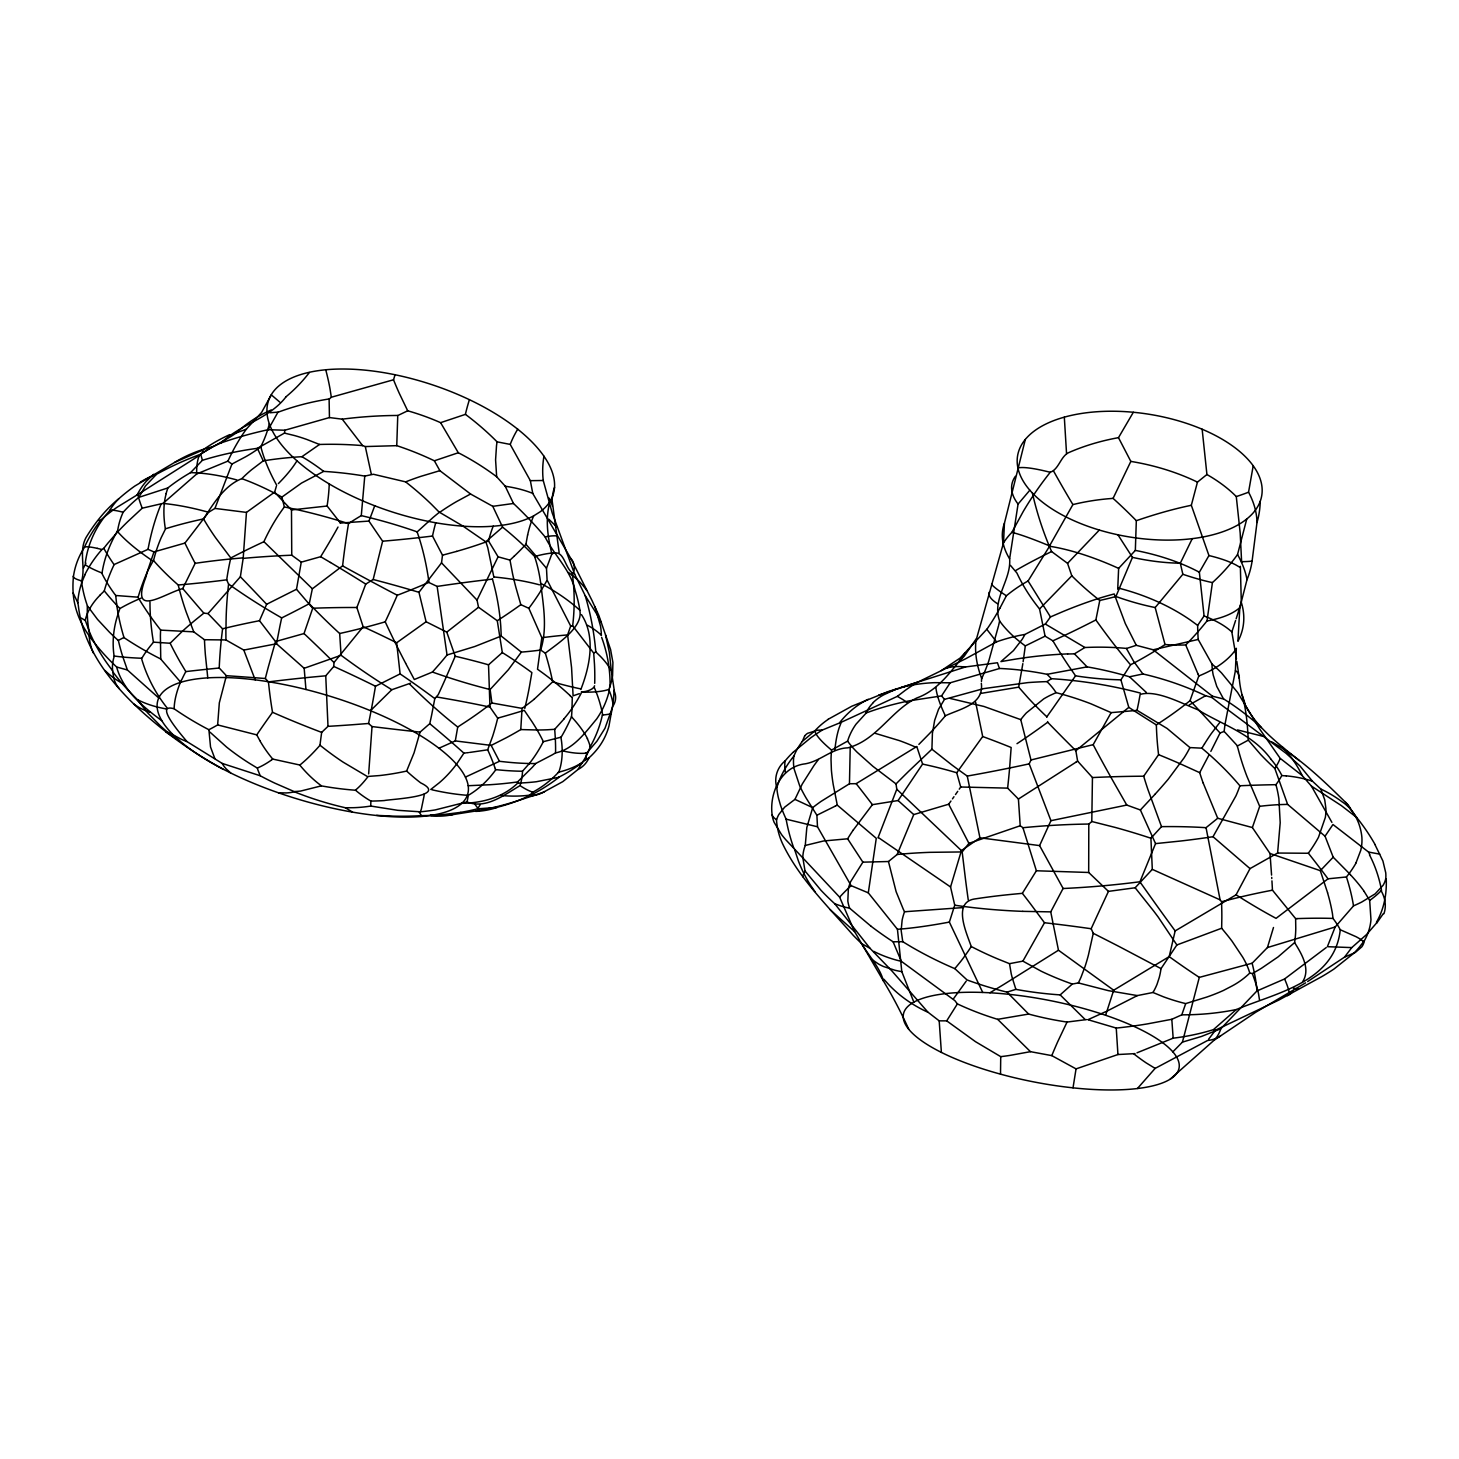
<?xml version="1.0" encoding="UTF-8"?>
<svg xmlns="http://www.w3.org/2000/svg" width="1459" height="1459" viewBox="0 0 1459 1459"><rect width="100%" height="100%" fill="white"/><g stroke="black" fill="none" stroke-linecap="round" stroke-linejoin="round"><path stroke-width="1.5" d="M73.297 576.123A200.12 14.736 1.8 0 0 81.668 580.901C85.734 566.548 78.604 551.356 86.008 537.587C94.726 523.216 105.504 509.538 118.653 498.869A189.342 187.372 -3.2 0 1 134.793 486.066L174.642 462.412A293.131 191.439 54.5 0 1 212.248 446.855L221.093 442.916A387.31 355.121 8.8 0 1 268.128 429.712L284.833 430.223L329.442 417.566L329.114 399.237L331.321 397.231L393.529 379.778L395.061 374.762M494.637 766.978L494.51 766.595A100.653 30.347 55.7 0 0 488.984 752.698L487.689 749.817L492.704 736.066A158.502 94.89 -67.2 0 0 497.701 718.138L489.969 707.104L488.528 664.812L502.315 652.574L497.282 620.732L478.516 607.254L477.038 600.105L441.53 562.864L442.496 555.186L432.502 536.018A72.622 18.456 -81.8 0 1 435.73 522.723M1202.143 429.201L1206.921 474.503L1197.456 482.127L1191.328 505.288L1208.946 555.551L1199.353 572.238L1204.076 615.935L1197.657 625.382L1197.748 631.601L1198.186 639.443L1211.973 664.027A179.785 139.973 -5.8 0 1 1221.548 672.964L1237.615 692.478L1259.865 729.281L1280.163 758.333L1302.212 775.568L1311.422 786.109L1331.903 822.365M1117.722 589.254L1118.634 568.372L1135.339 550.408L1136.324 520.681A207.871 66.95 51.4 0 0 1113.071 498.376L1107.837 498.796A130.216 66.695 -1.8 0 0 1072.894 504.595L1049.55 545.867L1042.437 542.967A163.864 13.678 27.3 0 0 1011.871 532.353A130.544 77.801 3.9 0 0 1003.518 542.839L976.691 638.167L964.308 656.076A222.698 117.176 18.1 0 1 959.238 661.201C947.511 675.936 935.42 691.347 917.018 697.876C891.084 710.259 877.005 740.242 847.825 747.847C831.174 748.303 819.63 762.327 803.198 764.115C780.218 768.127 769.331 793.897 772.139 814.924A58.597 40.414 -12.5 0 0 774.127 822.292L781.513 834.53A198.898 135.432 -9.4 0 0 785.726 839.673L839.636 897.176L854.555 931.517L885.139 983.877A486.85 441.84 -68.4 0 1 908.683 1029.16M225.871 628.647L225.926 639.954L243.799 650.076L276.499 643.766L304.165 668.277L305.952 689.45M802.797 857.454L805.021 870.987L820.906 890.191A298.712 268.93 -18.1 0 0 834.767 903.759L870.02 948.314L891.905 970.946L927.924 1012.163L939.195 1020.844L946.709 1020.862L975.451 1041.653L1000.728 1056.644A332.451 212.522 -44.1 0 0 1009.956 1055.404L1030.455 1051.665L1051.793 1055.623L1076.049 1068.882L1117.941 1054.529L1134.993 1053.617M1047.598 721.567L1047.69 722.241A333.454 55.533 43.7 0 0 1068.717 743.579L1075.848 750.692L1077.617 761.106L1092.444 777.538L1091.788 821.508L1088.797 824.134L1088.688 872.482L1108.457 891.376L1135.157 887.765L1152.3 869.363L1150.914 838.214L1161.51 826.651A301.575 113.784 -10.3 0 1 1206.028 827.691L1217.718 818.262L1252.369 827.545L1270.005 853.479L1271.573 875.09M497.191 807.283A172.6 171.378 73.5 0 0 528.45 796.122L533.064 792.237A197.859 34.706 54.8 0 1 520.061 785.635C504.376 794.736 485.902 809.581 466.953 801.921L435.129 809.946A254.887 240.279 -72 0 1 420.32 811.806L397.705 810.31L370.732 806.043L370.878 801.082A222.552 119.018 86 0 1 355.522 790.231A305.423 283.666 -8.3 0 1 327.637 786.948L321.254 785.89L300.682 791.052A321.254 148.016 -67.9 0 1 294.098 791.544L274.839 783.155A347.096 327.454 -83.8 0 1 260.249 775.769L222.169 763.404L186.934 741.573A353.06 194.448 -51.9 0 1 181.737 739.458L166.946 731.67A299.496 255.708 -44.3 0 1 160.837 726.272L147.395 712.594L137.493 699.791M534.869 556.955L534.742 556.59A303.089 256.857 25.9 0 0 502.607 527.155L492.777 506.328L470.564 494.017L439.87 470.673L434.363 460.789A266.322 224.558 27.5 0 0 396.757 445.652L397.76 415.56L407.699 410.8A179.749 130.161 20.2 0 1 440.6 422.672L465.385 414.374M1252.369 827.545L1259.701 806.335L1247.026 776.571A206.248 166.472 78.9 0 1 1237.98 748.412L1236.94 745.294L1224.156 731.433A259.811 233.385 -54.2 0 1 1225.086 723.865L1235.408 670.684L1236.338 648.288M1000.509 1074.152L1000.728 1056.644M1271.938 880.871L1272.467 890.191L1295.628 918.641L1295.774 928.489A84.731 55.752 -67.3 0 1 1294.625 942.587L1278.139 956.849L1261.524 968.229A121.006 58.579 -18.3 0 1 1252.296 973.536L1249.779 973.08A48.275 20.426 49.1 0 0 1242.794 957.305L1232.053 941.201A114.568 49.606 49 0 0 1227.475 935.31L1221.657 928.234L1221.84 918.003A256.2 109.352 -75.7 0 0 1221.803 911.328L1221.584 901.735L1220.107 899.856L1152.3 869.363M299.989 764.935A81.759 19.751 -55.6 0 0 319.959 745.312A70.287 4.742 -81 0 1 321.673 732.382L328.001 726.345A231.361 32.499 -3.5 0 0 354.118 724.612L368.525 723.482L372.027 726.564L368.653 773.908M534.103 699.299A166.381 116.41 -46.5 0 1 522.067 708.363L520.772 729.573A268.018 196.327 -45.7 0 1 506.072 737.853L491.191 745.403L455.299 740.917L439.086 748.175M594.615 685.803C593.649 689.742 584.968 692.204 581.412 691.767M328.001 726.345L325.74 675.809L333.783 666.453L333.983 662.532L363.163 626.768L356.871 607.528L365.753 584.092L373.176 579.497A225.27 2.882 -76.1 0 1 377.863 560.384L382.623 541.216L368.926 521.082A74.445 7.186 -67.5 0 0 374.726 505.726M1260.229 501.312A398.471 177.269 1.5 0 1 1257.001 522.486L1252.132 560.821A141.705 105.686 9.4 0 1 1247.007 579.679L1239.822 607.637L1237.925 641.303A131.802 79.26 10 0 0 1243.56 613.364A131.456 79.041 10 0 0 1241.317 602.421L1240.351 566.274M1327.562 892.89A175.135 130.909 -73.7 0 1 1332.45 913.699L1333.015 918.422A77.199 54.457 31.8 0 1 1340.274 929.73C1334.784 982.089 1276.26 992.795 1236.302 1009.555A374.306 308.524 63.4 0 1 1181.808 1014.826L1171.814 1019.294L1147.522 1023.871A476.017 465.275 -31.7 0 1 1116.244 1028.066L1088.341 1019.805M338.014 527.046L334.895 532.663A199.372 50.208 -60.2 0 1 320.652 556.7L301.265 562.153L291.745 555.204A480.54 219.725 4.7 0 0 243.179 558.378L246.462 512.401L274.639 492.121L276.371 486.212M981.451 681.462L981.615 678.672A156.368 119.127 -42.5 0 0 988.783 660.982L998.485 625.929M981.323 683.304C984.241 704.624 959.967 708.782 945.359 715.804L943.809 717.664A267.234 201.78 -56.8 0 1 929.128 733.95L918.86 744.4M361.285 515.629A284.651 151.481 14.2 0 1 417.183 531.878L432.922 517.598A198.041 33.083 -51.6 0 1 439.341 512.31L431.463 504.34A299.752 203.567 69.2 0 0 408.921 484.497L405.638 481.871L373.413 474.266L364.768 476.09L361.285 515.629A117.614 44.828 -41.8 0 0 348.519 523.617A79.133 6.584 -83.2 0 0 343.321 559.654L342.591 565.873L312.372 588.798A137.31 23.125 -74.2 0 0 311.752 591.643L309.272 603.698A263.678 49.187 -33.1 0 1 290.104 613.692L281.66 617.941A251.623 47.472 -70.7 0 0 279.909 626.221L276.499 643.766M83.564 567.879L85.899 563.174M609.224 689.688L609.224 690.654A278.085 93.96 18.9 0 1 613.145 705.335L604.993 728.278L596.913 741.19L586.755 752.972L585.624 759.756A133.936 128.83 -26.5 0 1 558.797 777.173M186.934 741.573C183.962 737.78 152.52 702.618 174.095 708.764A303.837 241.629 1.1 0 0 208.892 729.719L210.534 747.008L214.856 758.607M913.845 1002.151L901.79 971.603L897.449 929.292L868.306 892.853L876.275 838.323L837.284 805.113L833.235 784.595A156.587 108.021 -77.1 0 1 831.393 770.078L831.028 759.555A61.935 43.734 -76.2 0 1 831.648 750.035L847.606 741.117A51.484 45.375 -57.6 0 1 856.032 724.175L866.172 713.032M850.214 747.427L849.466 783.757L821.162 801.338A144.642 126.204 -29.8 0 0 812.718 807.629L806.827 827.508L805.259 845.454A36.584 29.472 -46.9 0 0 802.778 857.454M614.02 690.289A174.186 146.21 -1.1 0 1 611.175 713.67L608.968 726.035A70.761 66.859 21.5 0 1 598.008 748.175L596.384 750.2A81.412 76.835 20.8 0 1 589.017 757.823A288.535 81.813 46.6 0 1 578.056 769.44L562.791 781.641L543.824 791.982A165.214 111.522 60.7 0 1 540.614 793.222L522.541 799.185A328.786 311.952 -65.9 0 1 479.482 810.42L452.855 814.614L430.46 815.307M1072.292 984.023A261.708 198.132 44.4 0 1 1041.088 971.165L1022.887 961.134L1009.5 963.669L997.974 959.037A250.492 179.676 22.1 0 1 971.238 946.508C966.77 933.413 952.545 903.176 973.864 899.091A319.703 150.277 -5.3 0 1 1013.713 894.148L1022.358 893.327L1036.382 870.768L1022.905 827.654L1020.206 825.758L1018.418 799.04L1007.64 788.134L1008.68 778.158A333.929 88.926 88.6 0 0 1009.628 767.999L1011.16 747.5L1009.099 746.661A201.233 26.919 26.1 0 0 982.709 736.54L975.56 701.961M514.188 556.207L509.993 560.11L512.638 574.098A228.881 153.45 67.1 0 0 515.902 587.485L520.827 604.646L528.851 608.312L541.836 637.692L537.514 669.243A342.847 171.414 9.2 0 1 570.05 695.542M1025.312 439.524L1004.43 523.27L1003.518 542.839M184.983 543.167A301.01 41.29 55.5 0 0 192.46 558.159L195.141 563.338L182.74 588.561A305.606 12.912 47.6 0 0 203.841 613.163L208.017 613.582L222.57 628.793L221.768 635.632A179.913 67.205 89.2 0 0 219.215 667.985L226.4 675.699A254.851 15.082 5.1 0 1 265.337 678.526L268.438 681.9L268.967 686.77A114.696 29.326 82 0 0 272.523 712.32M117.541 531.277A76.816 63.503 65.1 0 1 123.121 512.291A138.058 120.805 -12.1 0 1 138.842 497.355L167.84 487.944A164.52 147.377 -47.4 0 1 190.509 472.661L202.436 460.296A318.901 279.216 13.8 0 1 257.386 448.332L284.469 433.104L284.833 430.223M1105.612 1015.227L1113.691 990.223L1169.188 956.63L1175.152 930.915L1236.065 894.823L1250.016 868.616L1277.61 853.041L1280.2 822.712L1278.886 798.766A55.424 26.171 77.1 0 0 1276.935 788.535L1275.95 784.687L1277.737 782.188A57.631 14.225 -41.6 0 0 1281.768 775.586L1286.163 775.896M1004.43 523.27A126.131 66.184 10.1 0 0 1009.628 558.833C1011.397 580.025 991.518 599.175 999.634 621.005A129.413 63.175 14.7 0 0 1025.312 645.899L1023.124 661.729M1131.126 664.52L1131.09 664.538A205.938 110.519 -31.7 0 0 1165.03 644.55A128.757 50.627 15.4 0 0 1185.729 644.969A265.264 214.582 -40.7 0 0 1206.994 620.95L1212.429 582.597A171.433 134.575 -18.9 0 0 1237.542 554.529L1246.752 519.003M368.306 776.407L379.65 775.55A177.889 121.754 -9.5 0 0 406.623 771.063A149.183 51.029 56.4 0 0 420.684 782.863C449.536 796.851 391.121 799.021 384.191 800.572A256.109 233.112 -42 0 1 370.878 801.082M208.017 613.582L240.37 576.779L243.161 558.359M514.188 556.207A265.21 140.283 -14.1 0 0 525.933 544.262L527.611 534.924M1073.022 1087.812L1076.049 1068.882M1022.85 663.644L1018.674 687.153L1027.957 697.712A198.862 88.58 36.6 0 0 1046.832 716.807L1046.869 717.153M1015.355 476.327L1014.242 478.06A126.222 48.348 8.7 0 0 1018.072 504.066L1009.628 558.833M522.067 708.381L491.902 703.001A303.253 176.557 -53.4 0 1 461.992 724.229L457.725 727.038L455.299 740.917M500.82 795.447A317.296 180.132 61.4 0 0 531.495 794.918L531.441 794.772A317.57 213.269 82 0 0 558.888 777.337M1270.643 758.753C1252.296 733.841 1222.806 725.05 1197.602 709.639C1180.988 703.129 1156.732 689.688 1140.117 694.411M406.623 771.063L414.064 752.862L420.064 732.108L429.748 723.682A162.806 60.913 -75.4 0 0 431.718 714.673L434.8 698.587A317.679 103.151 31.3 0 0 400.094 673.912L375.492 686.241L374.088 694.375A161.201 26.298 -78.5 0 1 368.562 723.5M229.792 434.618A281.733 211.154 52.9 0 0 202.692 450.102L202.527 452.782L199.281 455.482L137.091 495.002A301.849 129.559 54.3 0 1 146.374 481.178L153.669 474.321M301.265 562.153L296.505 589.272L312.718 608.239A329.989 104.118 -1.4 0 1 356.871 607.509M1239.402 677.778L1237.961 672.891A216.133 27.812 1 0 0 1235.426 670.684M1139.971 695.323L1138.786 701.834A171.98 3.812 -75.1 0 1 1137.035 710.314L1167.054 728.424L1189.924 747.573L1201.869 748.175A137.766 57.849 39.5 0 1 1239.876 785.763A170.594 12.967 -4.7 0 1 1275.987 784.687M1257.02 522.486L1256.856 519.313A128.957 82.579 13.8 0 0 1248.557 492.194L1253.208 465.731M531.404 795.027L531.185 795.976M1108.457 891.376L1098.499 912.787A152.174 4.578 -66.1 0 0 1091.186 928.708L1093.265 933.322L1088.396 955.134A35.709 5.435 -76.7 0 1 1085.004 966.642L1081.101 977.019A76.233 11.727 -76.8 0 1 1078.347 982.892L1072.292 984.077L1060.164 994.892A395.881 370.75 -28.2 0 1 1015.883 989.366L1007.002 992.138A377.534 358.257 -14.9 0 1 967.062 979.956L954.824 968.648A393.109 375.583 -4 0 1 911.547 947L902.756 941.712L893.09 941.784A370.148 353.57 -3.1 0 1 870.731 926.009M1075.848 750.692L1128.792 707.36L1120.913 679.839L1130.543 664.83A288.846 101.546 59.6 0 1 1095.873 619.947L1099.776 600.451A161.493 88.58 41.3 0 1 1071.818 575.813L1067.55 563.338L1051.592 551.557A270.225 221.549 65.1 0 1 1032.407 493.087L1029.835 490.224L1018.072 504.066M609.224 689.25L609.68 687.007A88.397 61.132 -15.2 0 0 612.579 675.772L612.908 662.441L610.591 649.565L598.828 615.406L592.08 600.634L570.633 558.14L532.79 493.525L530.346 480.668L510.212 444.411L497.081 441.84A208.965 148.07 32.3 0 0 465.713 414.575M999.634 621.005L998.631 625.309M1273.488 927.486L1267.433 947.566L1252.15 963.214L1199.298 977.384L1182.428 1042.109L1172.872 1051.83M540.724 649.82C547.69 628.081 543.131 604.172 540.705 583.345A177.433 113.218 -63.9 0 0 534.906 557.466M1239.329 678.052L1239.256 678.344A149.967 120.349 -6.5 0 0 1242.101 694.995L1243.451 700.174M166.071 493.616L167.84 487.944M550.043 501.458C545.046 518.62 547.636 536.839 551.885 553.855L546.487 568.244L547.089 580.007L570.688 626.02L567.606 634.902L571.563 667.602L573.095 695.834L579.314 693.663M296.505 589.272L266.65 604.281L259.501 620.695L275.496 641.559L268.42 666.617A167.858 38.828 -77.1 0 0 265.319 678.526M1113.691 990.223L1058.468 950.228L1050.735 911.875L1063.1 888.422L1039.592 845.6L979.937 837.794L961.426 850.597L950.557 886.963L954.733 905.2L949.371 922.088L982.728 992.448A140.411 41.472 11.1 0 0 960.131 1060.766A140.411 41.472 11.1 0 0 1178.234 1070.705A140.411 41.472 11.1 0 0 989.913 992.777L982.728 992.448M1241.317 602.421L1236.174 618.762M1185.62 1003.828L1181.808 1014.807M520.188 785.033L521.082 781.823A75.193 34.268 67.1 0 0 522.523 771.227L528.979 763.896M117.705 614.914L119.893 608.549A157.225 82.543 -3.1 0 1 141.012 598.19M203.841 613.163L195.561 619.838A198.661 111.03 -36.2 0 0 182.448 631.182L170.138 643.255L153.56 642.161L152.228 643.711A81.193 42.876 -35.3 0 0 141.851 658.264A181.536 22.833 -5.7 0 1 114.367 656.039L113.784 657.808A97.881 47.29 -28.8 0 0 112.635 670.757L113.583 677.213A204.679 68.208 -36.3 0 0 119.401 688.721M1235.591 620.513L1231.834 631.984L1236.448 658.83M1356.049 862.725L1360.773 850.323A41.964 37.77 -57.5 0 0 1361.885 837.247C1360.517 823.368 1353.934 809.326 1341.897 801.684A336.208 154.618 -20.9 0 0 1320.833 789.027L1312.37 781.112L1299.914 765.902L1286.054 753.3L1221.238 704.825L1211.973 697.511L1212.411 696.18L1153.194 649.784L1136.287 645.316L1126.439 648.489L1133.679 661.401L1142.908 673.985L1129.521 676.794A354.227 316.256 37.2 0 0 1087.119 666.872L1047.07 674.313A461.391 328.932 62.4 0 0 999.433 668.459M226.4 675.699L219.324 702.837L217.646 724.922A113.62 14.973 -38.4 0 1 208.892 729.719M1241.645 562.39L1240.186 533.064L1236.284 496.571A125.2 66.275 12.3 0 0 1211.098 476.984L1206.921 474.503M231.945 464.053L227.805 461.153L196.728 473.956L163.043 503.373L142.234 508.188L127.662 521.72A278.742 265.52 -63.3 0 0 116.009 533.72L107.747 543.332A177.633 168.223 -60.9 0 0 103.808 548.329A297.417 49.551 39.6 0 0 114.039 564.578L148.016 549.35L153.961 551.921L184.946 543.076L208.546 512.31L214.947 508.407L231.945 464.053L245.55 456.831A195.597 118.416 7.9 0 0 260.979 446.746M1190.216 700.119L1198.787 675.991L1198.058 674.131M1374.98 844.615L1382.931 861.047L1385.74 872.792A41.819 38.736 -6.8 0 1 1385.849 877.406L1385.776 878.482A52.779 32.062 9.7 0 1 1383.114 885.266L1375.144 893.875L1361.721 902.045A189.305 113.145 7.4 0 1 1353.533 905.857L1335.167 926.976L1327.38 946.69L1351.764 947.602L1366.554 934.562L1376.931 922.58M275.496 641.559L304.019 633.553L312.718 608.239M877.99 837.849L896.793 789.264L896.027 783.902L872.92 766.322L857.108 752.206A84.932 43.186 24.6 0 1 847.57 741.117M153.961 551.921L148.07 569.429A280.475 182.63 78.6 0 0 145.718 577.618C129.869 618.853 163.572 593.868 182.74 588.561M870.731 925.991L849.63 908.191A78.531 45.247 -50.4 0 1 847.825 901.024L848.354 888.95A36.329 20.754 -51 0 1 850.615 881.728L862.871 862.16L888.458 861.521L897.139 854.5L913.735 814.578L948.678 804.219L950.958 801.027M866.135 712.995A305.971 211.245 20.4 0 1 909.997 700.721L941.547 695.907L950.192 682.794L999.433 668.532L997.445 662.751L965.566 666.945L888.239 691.548L851.801 706.229L828.128 719.305M772.176 814.924A212.631 28.049 1.1 0 0 776.644 819.776A43.551 30.292 2.2 0 1 778.887 814.432L784.65 807.174L794.954 799.368L802.231 784.067L813.812 765.774A385.887 267.38 67.2 0 1 818.444 759.519M1175.152 930.915L1173.054 928.033A462.211 45.338 57.8 0 1 1148.926 894.549L1139.917 881.838L1155.546 843.612L1140.391 809.982L1126.767 805.058L1050.936 820.688L1039.592 845.6M540.705 583.345L546.633 586.609A293.806 149.365 -3.2 0 1 579.807 610.227C583.509 627.479 557.064 643.875 545.301 653.194L540.669 650.039A168.405 50.263 5.1 0 1 521.337 652.1L501.239 636.051L500.802 626.823A110.665 48.275 78.5 0 0 500.565 623.704A101.473 44.408 78.5 0 0 492.449 579.114L492.595 578.876M1117.922 534.778L1132.439 557.356L1115.916 596.494A163.992 68.755 -21.6 0 1 1099.776 600.451M441.53 562.864L418.952 592.299L426.101 621.753L446.782 632.13L455.226 656.24L444.703 680.478A401.499 140.301 -58.1 0 1 438.229 694.685L434.8 698.587M941.329 670.575L960.095 658.082L986.795 629.303L996.552 641.851L965.511 658.848L918.495 681.791A339.892 226.984 60.3 0 0 905.036 690.49L897.394 696.344L841.259 722.26L839.107 727.932A439.852 111.066 62.3 0 0 834.876 750.236M1050.936 820.688L1029.197 763.859L1030.984 759.975L1020.753 719.634A51.849 26.992 -63.5 0 1 1026.406 712.867L1043.75 698.861A123.358 63.175 -62.9 0 1 1049.951 695.469L1056.097 692.642L1064.432 694.922A297.928 216.333 46.9 0 1 1090.985 703.822L1111.138 712.63L1137.017 710.405M138.824 497.337L145.444 485.975L156.149 474.649M602.366 715.019A133.681 115.352 -14.3 0 1 590.257 746.68A69.485 65.053 64.7 0 1 582.177 762.619L578.019 769.404M1383.387 913.553L1376.84 922.927M477.038 600.105L498.084 556.809L488.546 540.997A75.777 48.311 -86.3 0 1 493.233 526.152M580.828 689.469C589.819 666.562 596.001 636.744 581.466 614.622M1113.071 498.376L1130.834 461.409L1118.488 437.664L1133.333 412.277M1192.258 538.645L1180.313 563.192L1182.848 574.262L1155.181 607.546L1165.03 644.55M1224.156 731.433L1220.071 732.983L1210.842 751.385M1189.887 747.628L1189.65 748.12A45.922 13.259 -51.4 0 1 1184.051 757.896L1168.258 779.161A142.727 39.667 -51.4 0 1 1155.127 794.134M1028.084 580.974A151.645 104.483 0.3 0 0 1006.382 595.783L999.816 608.348M1011.871 532.353L1023.27 511.434A288.08 239.057 -46.1 0 1 1050.243 472.278C1059.343 469.068 1060.529 455.627 1069.629 452.217A134.465 75.886 -8.5 0 1 1118.488 437.664M1086.554 1019.586L1067.058 1022.048L1057.702 1041.762A467.299 59.381 -79.2 0 0 1051.793 1055.605M221.093 442.916C240.279 424.35 268.93 418.861 285.763 397.158M480.193 804.748L477.531 808.833A228.899 221.604 83.9 0 1 460.77 812.353M776.48 819.776A73.88 70.36 -1.4 0 0 782.443 843.448C799.131 878.427 827.946 906.367 853.424 935.529A448.022 395.225 -54.5 0 0 861.576 943.572C868.634 955.517 880.397 968.284 883.406 980.977M1031.094 759.957A221.549 1.915 -13.8 0 1 1093.192 744.655L1111.138 712.63M1208.836 755.27L1199.699 772.668A166.399 102.859 72.2 0 0 1203.11 782.863M340.166 523.088L368.926 521.082M572.293 697.347L571.964 709.548A170.776 147.323 -71.2 0 1 571.527 716.697A184.235 129.267 -28.3 0 1 561.131 737.16L543.368 741.664A160.362 86.245 36.6 0 0 531.878 721.512L524.273 710.332A302.432 39.01 -10.2 0 1 497.72 718.138M1022.887 961.134L1044.48 922.745L1030.619 904.033A304.512 64.579 57.7 0 0 1022.358 893.327M153.578 560.402A112.708 75.923 -52.5 0 1 161.201 537.642L165.578 528.76A255.69 86.318 -0.1 0 1 203.567 518.912C213.342 503.774 224.431 485.428 241.829 478.643A166.891 101.619 -78.1 0 1 251.605 469.725L263.24 460.862A313.886 263.769 -5.7 0 1 301.922 456.703L319.539 444.466A326.743 278.231 -7.2 0 1 362.634 445.615L365.297 446.563L396.757 445.67M1221.657 928.234L1205.845 934.161A297.636 4.796 -20 0 1 1191.146 939.651L1176.866 944.958L1161.017 968.63A36.694 11.471 -88.9 0 1 1159.194 977.694L1157.023 984.333A81.212 25.697 -89.1 0 1 1152.993 992.43M268.128 429.73L277.994 412.113L269.97 412.769M959.238 661.201L965.183 652.866M465.968 752.917L463.907 753.154L456.521 764.206A76.142 46.469 -58.6 0 1 439.177 782.845L430.752 789.483M982.691 736.521L956.721 772.778L960.715 787.003L959.238 789.173M873.777 951.377A390.319 198.46 -48.2 0 0 901.407 961.353L954.934 1000.692L957.378 1003.92L946.709 1020.862M1155.546 843.612L1180.769 841.004A433.87 191.968 -3.2 0 0 1213.013 836.718L1235.955 795.848A56.463 25.897 -67.9 0 0 1239.931 785.744M1302.577 981.852C1310.93 969.086 1301.519 953.657 1294.589 942.587M916.744 746.479L922.58 764.078L898.106 800.535L872.409 804.675L853.168 830.171M1364.256 891.595L1369.673 900.44L1370.968 919.735A48.949 46.141 -53 0 1 1364.347 940.745L1361.046 944.976A82.999 78.622 40.8 0 1 1353.788 953.256M521.355 652.118L508.389 669.699L490.133 689.505L491.902 703.001M1136.287 645.316L1125.327 623.613L1114.202 593.959A217.154 135.961 -25.6 0 0 1094.505 599.777L1089.599 601.436A287.806 176.685 -25.2 0 0 1062.079 611.959L1050.462 616.938L1045.337 624.051L1024.929 634.41L1019.02 635.54A204.497 164.283 28.2 0 0 996.552 641.851M1161.51 826.651L1147.85 789.319A182.649 70.451 74.5 0 1 1143.692 776.224L1158.574 754.668A128.392 49.533 80.8 0 1 1156.367 724.941M1351.764 947.602L1344.505 957.159L1307.665 981.56M957.742 791.325L955.481 794.571M1120.913 679.839A131.036 50.536 2.9 0 1 1075.538 675.809L1052.741 708.509A182.849 18.475 -52.6 0 1 1046.814 716.807M953.985 796.723L952.472 798.875M953.475 998.777L966.205 981.159M166.253 708.965L166.29 708.91A264.863 121.644 -33 0 1 137.602 699.7M804.639 736.011L802.322 741.409L814.851 730.85A79.789 76.415 71.4 0 1 828.183 719.378M1140.354 693.08A427.159 393.182 18 0 0 1051.392 678.69L1047.051 681.608L1042.237 681.772A416.216 369.82 -32.8 0 0 1027.957 682.593L983.585 688.63L944.52 699.335L938.52 709.348L934.654 720.363L932.41 733.385L931.918 749.215L951.56 764.698A302.049 124.781 31.8 0 0 967.262 776.079L979.937 837.794M805.021 870.987L802.797 875.783A296.031 26.846 -31.1 0 0 802.961 876.823M1208.636 1039.155L1215.529 1030.127L1278.813 1000.072L1321.818 976.6A262.638 253.355 54.3 0 0 1334 969.013L1353.788 953.274M968.265 900.002L967.846 897.011A190.874 15.465 79.9 0 1 965.511 879.467L962.174 851.947L968.922 843.357L1020.206 825.758M1137.455 1088.487L1155.145 1068.389L1207.633 1040.468A262.438 79.917 57.2 0 0 1220.563 1035.908L1255.725 1012.272L1305.604 982.855M563.904 719.105L554.675 729.318L547.362 729.774A254.121 151.061 28.4 0 1 537.587 729.992L520.772 729.573M954.824 968.648L960.387 961.864A168.916 14.499 -62.3 0 0 963.706 957.523L968.028 951.414A54.366 4.559 -62.1 0 0 971.238 946.508M1219.76 722.497L1211.298 733.585A84.02 3.757 -60.7 0 0 1204.514 743.871M405.638 663.316L414.32 679.511L432.448 672.052L439.779 663.717A192.661 71.126 -60 0 0 447.038 655L474.759 646.519L501.239 636.051M1155.145 794.152L1140.391 809.982M1325.082 836.281L1333.198 857.199L1320.322 870.676L1327.617 892.853M545.374 653.34A195.342 69.047 59.5 0 1 552.651 681.864L534.085 699.299M1075.538 675.809L1069.246 666.708A268.748 144.386 59.1 0 1 1052.906 640.829L1045.082 636.16L1039.556 608.968L1071.818 575.813M1067.55 563.338L1099.338 530.055M1170.264 1079.095L1214.563 1039.829A224.941 73.169 53.3 0 0 1220.855 1028.723L1256.928 990.971L1284.577 978.971L1326.231 947.566M100.233 594.871L104.355 590.931A286.876 71.801 29.3 0 0 119.711 608.367M410.49 683.213L391.814 689.724L370.55 710.624M276.718 485.245L276.718 485.245A186.697 80.902 40.5 0 1 260.814 446.673A103.388 96.458 -58.6 0 0 269.404 423.639M792.857 752.534L790.34 755.033A96.13 92.154 79.8 0 0 785.106 760.941C777.3 767.142 773.781 777.939 776.808 787.477A60.603 57.849 -82.1 0 0 778.559 798.438L780.601 805.496A142.563 135.049 -85.3 0 0 786.109 819.137A345.783 221.421 -44.5 0 0 791.544 841.405L793.86 848.427M793.149 752.242L810.912 737.689A278.651 266.687 65.7 0 1 822.311 730.047L841.259 722.26M1136.999 1052.814L1173.164 1038.17A308.323 256.31 54.6 0 0 1213.359 1029.689L1236.302 1009.555M227.878 461.226A317.041 233.404 51.2 0 1 246.37 429.074L261.58 412.459L271.319 394.86L279.763 402.082M202.527 452.782L229.555 437.335A309.016 258.134 27.5 0 0 236.413 432.867L238.127 431.28A222.333 160.855 46 0 1 271.21 409.979M931.918 749.215L908.41 771.556A349.649 49.679 -38.1 0 0 896.045 783.902M468.23 785.726L490.005 784.723A394.495 317.77 28 0 0 517.526 781.951L532.298 767.306A336.281 171.287 90 0 0 535.617 763.531L551.885 755.051A194.776 169.007 -44 0 0 555.551 752.899C573.496 749.361 585.551 732.181 596.658 718.977A76.999 70.324 -56.8 0 0 609.278 690.672M502.626 527.137L489.531 538.499A192.515 9.721 -46.3 0 0 485.829 541.854A160.672 91.99 -81.9 0 1 487.835 547.927L493.835 577.016M558.87 777.282L536.365 781.732A306.262 213.525 45.3 0 1 517.726 783.082C502.954 797.544 481.871 803.107 461.664 803.325M478.516 607.254L446.782 632.13M271.648 759.829L272.687 759.063L299.934 765.045M1047.69 722.241L1038.352 729.008A273.562 95.674 -29.5 0 1 1016.996 743.689M1220.526 1035.872L1214.563 1039.829M363.163 626.768A294.554 89.218 24 0 1 396.647 642.781L426.101 621.753M1126.457 648.416A264.754 217.829 -20.5 0 0 1084.839 647.522L1074.444 653.851L1067.605 653.997M1077.617 761.106L1075.994 762.182M1075.885 762.236L1018.418 799.04M589.035 757.823L585.624 759.756M1058.468 950.228L1004.284 984.132A271.119 34.214 -34.4 0 1 989.895 992.777M582.177 762.601L577.983 765.008A283.137 123.851 35 0 1 558.323 772.267M543.952 456.193A93.139 81.43 -43.2 0 0 543.24 480.485L551.32 509.702A189.725 160.089 -17.8 0 0 552.231 513.003L574.645 574.153L585.223 595.691A401.663 331.886 -25.6 0 1 595.801 651.845L593.704 653.085L594.488 664.374A297.435 251.057 -35.5 0 1 594.707 683.359M1249.706 973.135A71.163 64.78 -45 0 1 1232.107 985.956L1223.371 990.497A188.849 173.895 -46.7 0 1 1206.794 997.062L1185.693 1003.591A357.583 202.309 64.9 0 1 1163.315 996.752L1153.011 992.503L1137.345 995.585L1107.326 1010.923M212.248 446.873L200.649 454.15L202.436 460.296M849.466 783.757L856.159 783.665L916.599 746.625M1189.14 704.989L1205.626 695.706L1211.973 697.511M123.887 637.492L118.27 640.446M136.964 495.02L117.176 507.203A184.126 160.745 29 0 0 100.47 520.334L98.501 520.48M1243.542 700.138A318.19 245.331 -23.5 0 1 1247.627 729.682L1248.302 740.151L1237.487 745.968M103.808 548.329L101.783 549.478L97.261 548.347M533.647 515.884L540.195 511.781A149.876 66.658 18.3 0 0 405.201 377.024A149.876 66.658 18.3 0 0 286.803 450.922A149.876 66.658 18.3 0 0 533.647 515.884A90.768 78.275 -84.1 0 0 527.647 534.942M866.427 700.192L868.233 699.299M535.635 763.568A344.142 218.029 40.9 0 1 504.048 761.799L499.434 761.306L465.476 777.063M470.564 494.017L456.539 501.586A311.898 64.342 -50.9 0 0 444.047 509.355L439.651 512.364L462.758 525.969L485.829 541.854M1025.312 645.899L1045.082 636.16M835.314 806.116L837.284 805.113M835.022 806.243L816.894 815.234L817.496 826.779L851.108 885.649L868.306 892.853M174.642 462.412L202.673 450.083M225.926 639.954L204.461 639.717L193.755 631.856L186.241 612.142A201.123 128.775 87.8 0 1 178.235 585.004A191.877 108.367 26.8 0 1 153.432 560.42L147.979 570.36A220.747 94.981 -45.4 0 0 138.113 597.187L115.717 595.491A143.639 106.926 25.7 0 1 101.692 572.968M364.768 476.09A305.515 239.331 6 0 0 323.679 471.385L301.521 483.075L281.897 497.1L284.359 506.966A82.908 33.976 -64.2 0 0 263.897 541.69L262.474 542.383A190.035 37.843 -21.3 0 0 230.832 557.958M1105.776 1011.634L1087.995 1019.677M1052.906 640.829L1066.857 634.337A254.687 43.642 -31.7 0 0 1095.873 619.947M1220.873 1028.723L1201.414 1036.474L1182.428 1042.109M1287.312 995.749L1289.792 994.381A399.146 64.014 61.3 0 0 1293.148 990.552M895.899 689.177L883.643 694.867A171.141 84.987 74 0 0 873.284 702.399M405.638 481.871L410.088 480.157A470.6 176.594 -50.8 0 1 421.067 476.291L439.87 470.673M391.814 689.724L388.751 687.827A392.489 193.19 45.4 0 1 341.078 655.273L304.165 668.277M236.394 432.867L246.443 429.147M805.259 845.454L823.569 840.986L847.624 838.797A151.554 101.364 -76.5 0 1 853.168 830.171M918.495 681.791L896.592 689.305M1335.167 926.976L1267.433 947.566M434.363 460.789L458.308 452.746L461.354 454.333A239.841 199.245 12.9 0 1 496.644 476.728L505.197 486.157L513.477 503.483A373.376 340.366 27.3 0 1 545.101 536.912C554.238 555.478 570.651 569.904 575.193 590.658A182.43 137.274 -51.4 0 1 579.88 610.19M878.701 695.122L895.498 689.669M1344.505 957.159L1355.338 952.453L1361.721 946.927A77.145 30.584 44.1 0 0 1364.366 940.745M456.521 551.429L442.496 555.186M1153.194 649.784L1198.186 639.443M1029.197 763.859L1020.899 765.647A369.145 67.533 -15.4 0 1 967.281 776.06M1067.058 1022.066A320.269 301.739 20.8 0 1 1028.65 1014.06L997.646 1019.33A291.563 268.584 -4.6 0 1 957.378 1003.901M492.777 506.328L513.477 503.483M574.645 574.153C564.396 570.651 565.162 548.055 551.885 553.855M980.539 693.463L1018.674 687.153M137.821 494.875L137.948 494.856A304.931 36.402 51.5 0 0 142.234 508.188M460.77 812.371L437.244 815.326L421.414 815.636A405.821 357.564 78.3 0 1 393.474 816.128L376.623 815.38M487.689 749.817L469.543 752.461M385.249 621.735A127.699 14.699 -67.7 0 0 397.249 595.272A145.025 22.833 -21.2 0 0 421.14 585.697L428.8 582.451L437.135 586.409L447.895 584.84A163.025 12.839 -9.6 0 1 492.413 579.132M1356.159 862.78A85.516 76.105 -57.9 0 1 1346.402 876.968L1328.037 878.81L1276.06 918.349A361.267 73.388 42.5 0 1 1236.083 894.823M268.438 681.9L271.265 681.554A266.559 46.761 -5.6 0 1 314.633 676.83L325.74 675.809M468.521 752.589L466.989 752.789M585.515 753.118L586.755 752.972M274.62 492.121A187.7 28.815 40.4 0 0 291.508 509.939L327.126 506.018L340.294 522.833M567.606 634.902L565.217 635.121A293.04 21.101 -12.6 0 0 541.854 637.692M962.448 907.626L906.313 911.62M897.449 929.292L900.787 929.036A238.273 39.411 -18 0 0 949.353 922.088M888.458 861.521L896.118 891.668L903.285 909.212L904.525 911.729L905.911 911.656M530.346 480.668L543.149 480.503M570.688 626.02L572.767 625.947L593.704 653.085M1295.628 918.641L1297.306 918.586M1298.455 989.056L1293.385 988.181M1328.018 878.81A371.936 35.928 45.9 0 0 1308.413 853.26L1277.61 853.041M960.715 787.003L1007.64 788.134M1036.382 870.768L1088.688 872.482M1248.302 740.151L1260.777 754.613A391.03 257.477 1.5 0 0 1269.476 763.385L1274.856 768.492L1287.622 804.383L1325.046 836.208L1332.961 824.517L1368.578 852.074L1379.74 854.117M1050.735 911.875L1022.795 911.346M477.531 808.833L497.209 807.411A281.569 144.569 74.7 0 1 475.634 811.386M583.144 692.204L590.257 692.113A159.286 28.888 15.1 0 0 609.26 689.268M278.56 792.802L286.347 792.93A392.489 120.641 -70.4 0 0 294.463 791.836A387.237 362.999 -78.7 0 0 345.382 807.757L353.297 807.702A311.132 198.223 -78.6 0 0 370.732 806.061M962.174 851.947L930.094 852.33A384.902 239.914 11 0 0 897.139 854.482M193.755 631.856L160.599 630.124A340.786 143.985 -60.8 0 0 160.399 635.759L160.745 659.067L180.77 682.338M1333.015 918.422L1329.331 918.331A353.133 71.637 -13.2 0 0 1297.27 918.605M950.192 682.794L934.617 682.666A452.326 252.079 63.4 0 0 901.626 687.39M962.976 666.69L965.566 666.945M214.947 508.407L246.462 512.401M329.442 417.566L342.245 419.171A374.981 291.472 -20.1 0 1 397.778 415.468M1237.506 729.919L1262.983 736.303M1137.345 995.585L1108.348 990.643L1078.347 982.928M817.496 826.779L786.073 819.156M1215.456 1030.109L1213.578 1029.762M437.135 697.037L453.293 699.864A308.25 53.016 5.4 0 1 489.969 707.104M950.228 698.46L983.95 706.466L1020.753 719.634M259.811 740.515L256.766 734.88L217.646 724.922M1212.411 696.18L1223.572 699.007L1216.77 686.405L1213.231 675.098A155.274 67.989 -51.1 0 1 1211.973 664.027M284.469 433.104L294.353 435.512A324.828 181.408 64.7 0 1 306.846 439.469L319.539 444.466M158.721 697.967L127.389 669.973L116.647 667.018A245.513 207.962 0.9 0 1 91.406 638.933M1091.788 821.508L1115.497 827.508A348.519 169.189 13 0 1 1150.914 838.232M431.809 789.738L432.119 789.811A295.028 197.913 49.1 0 0 468.248 795.374A82.087 63.722 -65.5 0 0 495.732 769.805M875.382 733.385L899.528 740.661A376.313 118.526 48.5 0 1 915.176 746.935M498.084 556.809L509.993 560.11M1270.005 853.479L1320.322 870.676M362.634 445.633L342.245 419.171M1115.916 596.494L1118.706 597.479A130.416 57.466 21.7 0 0 1155.181 607.546M241.829 478.643L244.328 479.573A243.617 97.735 45.3 0 1 281.879 497.045M1340.219 929.73L1356.031 936.696A123.103 13.879 12.7 0 1 1362.925 941.219L1363.344 941.675M834.767 903.759L840.949 905.984A296.25 108.969 -34.6 0 0 849.63 908.191M794.954 799.368L812.736 807.648M352.421 812.006L345.382 807.775M1199.699 772.668L1180.933 764.115A296.596 86.355 14.6 0 0 1158.592 754.668M870.02 948.314L861.576 943.572M223.172 769.203A161.876 53.91 16.9 0 1 244.528 678.69A161.876 53.91 16.9 0 1 468.248 791.562A161.876 53.91 16.9 0 1 230.668 772.978L223.172 769.203A412.97 402.939 25.7 0 1 168.478 733.786C126.988 701.578 84.403 659.45 78.348 605.759A171.743 134.575 9.1 0 1 77.874 602.895L73.151 592.974A140.83 118.635 -1.5 0 1 73.497 576.123A81.102 75.248 3.4 0 1 84.768 546.906M1093.265 933.322L1109.934 941.803A217.19 14.006 26.8 0 1 1119.837 946.891L1161.017 968.63M897.394 696.344L903.157 699.755A432.648 44.591 58 0 1 907.06 702.581M1271.774 741.902C1300.352 757.987 1324.261 781.367 1347.478 804.237A166.089 60.986 -38.4 0 1 1350.596 808.961M179.457 740.698L165.669 731.78M1199.353 572.238L1196.599 570.797A127.918 60.348 8.8 0 0 1135.339 550.408M1155.145 1068.389L1146.136 1062.863A475.488 119.091 64.2 0 1 1138.056 1057.118L1133.971 1054.018M1045.337 624.051L1084.839 647.468M320.67 556.718L330.5 562.517M260.249 775.769L257.969 770.188A187.536 50.646 -68.2 0 1 257.349 768.109L249.763 763.495A246.662 227.987 67.8 0 1 226.564 747.044L209.968 732.126M301.922 456.685L303.271 457.488A306.591 141.359 68.1 0 1 323.679 471.366M548.894 519.295L557.137 527.283M950.557 886.963L878.573 837.685M1311.422 786.109L1341.313 805.587L1356.651 817.441A244.346 221.567 -25.3 0 1 1375.089 844.56M1239.986 567.332L1235.682 564.834A137.255 36.457 -1.5 0 0 1208.946 555.551M1006.382 595.783L1005.178 594.98A208.892 12.529 25.9 0 1 992.649 585.533L991.609 584.147M161.73 720.655C142.982 706.813 122.903 690.362 116.647 667.018M81.266 618.051L85.388 620.549L89.473 631.948A211.883 173.11 1.6 0 0 109.042 665.979L112.58 670.793M854.555 931.517L830.299 909.869M479.5 810.493L473.883 802.869M1197.657 625.382L1190.726 620.33A136.544 77.874 16.5 0 0 1118.542 588.105M73.151 592.974C74.3 609.607 81.175 625.984 91.552 638.86M89.072 636.069L89.145 636.124A352.093 125.31 -33.3 0 0 93.34 652.975M230.668 772.978L226.054 768.747A382.55 96.75 -59.6 0 1 222.169 763.422M1299.276 760.613C1279.999 744.947 1259.062 729.536 1246.533 707.633M871.515 959.238L878.464 963.98A338.069 86.865 -19.4 0 0 883.625 966.551L894.969 970.253A235.701 61.533 -20 0 0 901.79 971.603M1250.016 868.616L1213.013 836.7M1039.556 608.95A155.748 108.495 33.4 0 1 1016.923 573.04L1010.485 565.399M898.106 800.535L913.735 814.578M312.372 588.798L263.951 541.708M117.978 640.191L117.869 640.1A269.769 203.184 7 0 1 109.352 632.094L97.516 619.382L87.449 605.923A118.161 114.057 89 0 1 81.43 580.919M961.426 850.597L896.793 789.264M463.907 753.154L462.065 751.494A173.42 22.341 37.4 0 0 456.758 746.771L450.503 741.3A211.974 27.685 37.4 0 0 429.748 723.682M1146.355 692.46L1129.521 676.794M595.764 651.863L600.451 656.422A298.584 129.304 -10 0 1 607.272 664.374L611.303 670.648L614.348 691.001M1085.113 1019.476L1060.164 994.892M1333.198 857.199L1350.377 874.579M569.958 695.542L571.837 697.366M1087.119 666.891L1074.444 653.851M1030.455 1051.665L997.646 1019.33M1047.07 674.313L1051.392 678.69M1047.051 681.608L1050.371 685.146A261.125 62.099 86 0 1 1054.383 690.143L1056.097 692.642M1028.65 1014.06L1007.002 992.138M1190.07 700.575L1220.071 732.983M421.414 815.636L419.189 812.079M168.478 733.786L166.946 731.67M941.547 695.907L944.52 699.335M1345.763 802.377L1356.651 817.441M883.88 979.263L888.458 984.351A232.437 161.128 -32.5 0 0 927.869 1012.236M546.487 568.244L525.933 544.262M1135.157 887.765L1153.467 910.781A297.964 153.195 60.2 0 1 1158.264 917.164L1176.866 944.958M814.906 891.54L810.821 885.631A397.122 214.126 -45.9 0 1 798.42 860.974L794.663 849.74M862.871 862.16L847.624 838.797M585.223 595.691L596.585 613.765A447.457 262.255 -24.2 0 1 601.144 622.464M816.894 815.234L806.152 798.073A138.897 117.924 48 0 1 799.714 785.89L794.152 769.075A42.311 36.639 46.9 0 1 793.878 756.054A243.215 122.702 -4.7 0 0 776.899 787.477M458.308 452.746L440.6 422.654M1050.462 616.938L1028.084 580.974L1049.55 546.231A141.742 52.086 28.8 0 1 1092.372 557.666L1096.694 559.253A143.693 52.761 28.8 0 1 1118.634 568.372M181.554 680.131A74.901 34.068 -52 0 1 185.822 671.596L180.132 662.021A201.141 88.652 49.2 0 1 170.156 643.255M1126.767 805.058L1114.512 783.611A178.892 15.83 62.1 0 1 1104.171 765.136L1101.563 760.376A84.823 7.787 62.2 0 1 1093.174 744.674M499.434 761.306L491.191 745.403M948.678 804.219L968.922 843.357M1246.314 707.232L1244.29 702.928M407.699 410.8L399.274 393.292A192.205 50.7 79.5 0 1 393.529 379.796M257.386 448.296L263.24 460.862M226.036 628.464A224.795 84.658 -72.5 0 1 228.571 584.147L226.692 579.843L222.352 580.39A343.868 55.132 -13 0 1 178.29 584.968M1368.578 852.074L1369.855 854.7M1320.796 789.045L1324.717 799.769L1325.884 808.341A41.673 31.15 -64.3 0 1 1325.337 817.441L1318.48 837.32A101.674 74.518 -64.2 0 1 1308.34 853.205M1217.718 818.262L1203.11 782.863M1185.729 644.969L1197.948 673.876M901.37 961.408L893.09 941.784M1245.293 704.46L1242.12 694.976M255.179 679.839L243.799 650.076M594.925 606.543L600.506 626.039A183.487 103.844 -27.8 0 1 601.236 632.586L601.382 635.358M127.389 669.973L122.501 655.875A350.032 207.306 -58.6 0 1 118.471 640.902M1015.883 989.366L1012.199 977.603A193.719 47.071 -79.5 0 1 1011.215 973.737L1009.5 963.669M494.765 767.343L495.203 768.656M495.331 769.039L495.495 769.586A270.499 100.507 25.9 0 0 522.523 771.227M1255.962 984.114L1257.84 990.77A224.777 13.058 65.9 0 1 1258.606 994.272L1259.482 999.816M605.558 635.048L609.388 652.52L611.303 670.648M365.297 446.563L371.224 473.847M902.756 941.712L901.151 930.423L902.136 920.155A37.478 13.167 -60.2 0 1 904.525 911.747M1220.107 899.856L1206.046 827.672M517.526 781.933L517.726 783.1M1247.007 579.679L1246.825 578.676A315.363 109.389 21.8 0 0 1237.542 554.529M437.135 586.409L447.038 655M559.144 552.487L552.177 500.948A120.057 69.375 2.4 0 1 554.529 487.397M1236.831 661.419L1239.256 678.344M331.321 397.231L330.135 389.644A184.801 29.8 64.3 0 0 325.776 369.948M939.195 1020.844L941.383 1052.413M207.78 677.87L205.354 654.544A391.504 156.314 -71.8 0 1 204.461 639.717M116.611 603.789L115.717 595.491M496.662 476.728L495.586 459.877L496.516 445.615A134.465 51.722 -53.6 0 1 497.081 441.84M396.647 642.781L400.113 673.912M341.078 655.273L339.673 633.534A295.065 126.076 49.5 0 1 309.253 603.734M1171.814 1019.294L1173.164 1038.17M1117.941 1054.529L1116.244 1028.048M1066.547 453.603L1064.322 417.201M1271.719 877.406L1271.792 878.555M291.49 509.939L291.745 555.204M594.378 687.736A159.305 125.857 19.3 0 1 602.695 715.038M572.202 573.223A359.315 245.076 -27.6 0 1 572.639 625.984M102.057 572.913A134.374 98.227 -30.9 0 1 117.34 531.24M152.757 560.913A166.125 46.962 21.4 0 1 117.231 531.222M101.856 572.931A210.844 41.509 1.5 0 1 85.662 565.052M85.26 563.101A99.668 94.488 -18.7 0 1 110.009 510.267M123.085 512.255A229.938 28.761 33.6 0 0 109.899 510.176A136.106 85.023 47.9 0 1 118.69 498.887M222.552 628.793A344.707 147.706 -7.9 0 1 259.501 620.713M185.767 671.596A184.709 12.985 -4.2 0 1 219.306 668.003M417.146 532.006A99.668 34.268 82.5 0 1 428.982 582.433M493.908 576.962A230.941 77.455 -8.8 0 1 539.447 584.822M510.249 444.393A98.136 39.612 -39 0 1 517.726 429.165M150.131 712.211A387.529 125.565 -40.3 0 1 133.845 703.986M488.564 540.997A214.163 79.807 -6.5 0 1 456.503 551.411M432.539 536.037A240.808 45.94 -4.8 0 1 382.623 541.198M281.696 617.887A309.016 151.006 27.7 0 1 228.644 584.092M585.606 753.227A230.212 73.461 44.8 0 1 563.174 750.984M581.667 692.277A113.857 86.774 -74.2 0 1 563.831 718.995M554.675 729.336A341.698 67.424 67.7 0 1 555.551 752.88M457.725 727.02A395.061 143.073 58.8 0 1 409.614 684.07M455.226 656.24A302.907 84.95 5.2 0 1 488.528 664.812M104.264 590.895A158.247 133.006 78.3 0 1 114.112 564.615M148.016 549.35A337.977 188.047 65.9 0 1 160.909 504.54M570.834 558.523A303.034 61.898 -24.9 0 1 573.952 570.834M160.8 659.03A367.704 238.309 -2.3 0 1 123.851 637.528M123.96 637.437A264.644 180.752 -63.5 0 1 116.538 603.825M329.242 483.914A91.297 42.895 -79.5 0 1 327.09 506.018M278.377 483.586A113.583 58.907 -32.9 0 0 286.274 475.16L288.681 472.315A83.382 43.624 -32.8 0 0 296.979 460.807M137.529 699.736A249.836 230.157 -12.7 0 1 113.164 672.289M114.112 656.112A78.914 66.84 -71 0 1 117.778 614.932M167.074 707.889A120.203 100.106 60.6 0 1 141.468 658.319M560.894 737.105A80.099 54.33 56.2 0 1 558.669 772.541M543.313 741.646A109.808 85.187 -40.5 0 1 529.033 763.932M558.414 772.358A94.58 90.567 -44.7 0 1 532.991 792.073M77.728 602.895A78.367 73.169 -26 0 1 85.114 574.7M321.29 785.726A168.442 102.878 85 0 1 299.879 765.191M319.977 745.184A183.068 99.504 46.5 0 0 343.193 762.182L367.85 776.808A99.832 32.59 -71.7 0 1 355.54 790.048M505.106 486.23A370.641 124.161 -26.8 0 1 532.882 493.452M278.067 412.222A260.924 218.467 16.5 0 1 329.059 398.964M309.381 372.519A149.712 146.63 -72.6 0 1 285.672 397.049M502.315 652.574A396.793 189.342 13.4 0 1 531.86 672.581L529.562 685.967A316.676 211.628 -58.3 0 1 524.784 708.417M465.403 414.356A86.482 21.137 -64.6 0 1 469.415 399.657M195.123 563.338A510.978 296.888 9.1 0 1 242.759 557.903M163.134 503.446A380.288 140.265 39.8 0 1 208.509 512.255M284.359 506.966A278.797 116.264 20.9 0 1 347.99 523.453M203.549 518.912A119.219 35.855 46.5 0 0 215.695 537.879L230.796 557.958A127.425 53.782 -70.6 0 0 226.71 579.843M190.491 472.643A283.593 134.866 44.6 0 1 236.887 479.975M165.341 528.669A90.239 45.101 62.9 0 1 166.18 493.744M397.249 595.236A284.341 26.426 28.5 0 1 342.573 565.873M339.692 633.498A280.329 101.948 -20.1 0 0 385.231 621.826A269.532 55.679 70.2 0 0 405.638 663.225M304.019 633.553A328.147 62.919 46 0 1 333.983 662.532M420.064 732.108A290.542 25.697 7.9 0 1 372.027 726.564M196.71 473.938A255.744 62.828 55.4 0 1 199.299 455.5M272.705 759.008A117.358 72.002 80.5 0 1 259.775 740.57M256.729 734.917A72.986 4.176 -53.4 0 1 272.559 712.302A278.231 80.865 21.3 0 0 321.673 732.382M271.593 759.957A155.402 40.159 -57.5 0 1 257.404 767.981M611.157 713.67A246.316 14.608 5.7 0 1 602.458 715.019M587.302 738.673A120.988 46.925 21.8 0 1 590.147 746.643M545.101 536.912A469.816 44.262 -32.1 0 1 556.809 535.927M153.432 642.124A182.612 101.984 66.4 0 1 149.967 602.038M568.463 572.512A311.205 133.736 -21.5 0 1 586.755 590.457M587.503 625.291A273.562 82.324 -8.6 0 1 601.327 635.23M373.176 579.497A222.023 38.974 14.1 0 1 418.934 592.299M330.5 562.499A238.711 34.797 32.6 0 1 365.753 584.092M614.184 691.001A147.614 46.013 5.2 0 1 613.4 705.372M601.619 637.309A146.319 134.739 28.4 0 1 610.044 687.025M548.821 497.902A192.515 57.339 -4.8 0 1 552.359 506.2M160.672 630.051A243.343 189.086 53.7 0 1 137.948 597.278M520.845 604.646A294.554 64.251 -22.7 0 1 497.264 620.75M200.685 454.223A322.275 300.791 5.3 0 0 156.332 474.376A302.724 146.082 48.9 0 0 140.301 482.199M174.15 708.727A74.701 33.958 -52 0 1 181.317 680.204M452.855 814.596A391.03 163.116 -89.7 0 1 431.043 815.782M100.562 520.425A191.713 159.341 35.9 0 0 84.604 546.815A221.221 27.119 30.6 0 1 97.315 548.383M534.815 556.463A335.151 48.366 -34 0 1 554.238 552.906M240.37 576.779A303.545 25.423 48.8 0 1 266.65 604.3M85.169 620.549A83.728 53.29 -10.1 0 1 100.343 594.907M580.7 688.885A233.367 40.36 25.9 0 1 552.651 681.864M333.783 666.453A307.776 71.108 24.7 0 1 375.492 686.241M123.395 683.961A299.533 139.681 -30.9 0 1 104.993 670.483M490.151 689.542A364.276 165.524 29.5 0 1 432.429 672.034M468.248 795.41A118.544 21.228 78.3 0 1 466.953 801.903M424.259 793.97A108.44 9.356 88.1 0 1 423.931 796.578L421.377 808.979A233.203 20.462 87.8 0 1 420.32 811.806M90.203 636.835A313.63 160.618 -36 0 1 87.376 605.941M546.596 581.029A307.74 136.07 -25.8 0 1 528.796 608.33M84.877 574.591A116.629 109.316 -26 0 1 101.893 549.569M544.554 791.599A310.439 100.033 66.2 0 1 528.413 796.049M571.381 716.697A163.59 63.795 21.4 0 1 587.521 738.71M785.434 772.541A345.71 77.838 37.9 0 1 785.106 760.923M793.897 756.072A60.311 53.965 -35.1 0 1 802.341 741.409M1381.071 890.628A52.834 36.183 12.7 0 1 1383.934 913.717M1369.509 854.919A167.201 141.632 -37.8 0 1 1381.545 890.501M1381.217 890.61A330.409 56.737 -12.1 0 1 1369.636 900.458M1386.214 878.756A165.341 107.218 34.1 0 1 1376.439 922.289M1142.908 673.967A304.147 271.866 -15 0 1 1205.608 695.724M1136.324 520.699A178.399 50.427 -24.2 0 1 1191.346 505.288M1130.834 461.409A125.109 61.351 12.3 0 1 1197.456 482.127M999.762 608.33A221.13 209.895 79.7 0 1 986.831 629.34M946.344 668.149A488.856 133.334 65.8 0 1 963.013 666.799M1022.777 911.364A258.316 85.315 -2.7 0 1 954.733 905.2M922.617 764.115A355.996 143.401 34.4 0 1 956.703 772.741M1223.627 698.934A316.822 275.678 -24.7 0 1 1261.324 727.549M856.159 783.647A441.913 28.578 57.4 0 1 872.409 804.675M831.338 749.926A98.318 15.976 29.5 0 1 814.851 730.85M839.691 722.57A445.524 184.326 63.2 0 1 866.427 700.211M822.311 730.047A326.342 98.519 55.2 0 0 817.259 730.284L807.575 733.33A128.264 38.809 53.7 0 0 804.639 735.993M1286.254 775.841A234.224 82.306 -22.1 0 1 1312.261 781.167M1270.57 758.844A82.306 70.269 -89 0 1 1281.877 775.495M1248.557 492.194A204.661 17.727 -10.2 0 1 1236.284 496.571M1252.096 560.876A168.697 3.83 2.4 0 1 1241.883 561.679M1284.631 979.062A365.899 19.751 56.1 0 1 1288.972 992.375M1015.774 570.469A267.234 32.244 -19 0 1 1051.592 551.557M1072.894 504.595A367.759 39.849 53.8 0 1 1053.526 470.965M1018.455 467.828A152.01 18.821 23 0 1 1050.279 472.297M1092.444 777.556A205.117 32.299 -3.3 0 1 1143.747 776.206M1252.351 973.627A65.655 3.702 66.1 0 1 1255.925 984.023M1201.869 748.157A56.007 2.517 -60.7 0 1 1204.459 743.999M981.761 678.69A158.995 93.85 27.8 0 1 976.089 639.48M1280.017 758.716A285.125 42.147 -34.3 0 1 1274.874 768.474M1024.692 634.884A167.457 60.056 80.9 0 1 1022.084 639.443L1013.44 650.623L1000.929 661.602L1014.643 659.267A403.979 368.525 -15.9 0 1 1067.605 653.906M1029.835 490.224A123.668 62.117 9.2 0 1 1145.88 413.772A123.668 62.117 9.2 0 1 1243.56 521.392A123.668 62.117 9.2 0 1 1032.425 493.087M1180.313 563.192A125.292 59.418 15.3 0 1 1132.439 557.356M866.099 712.922A79.625 39.977 72.9 0 1 873.394 702.636M1212.429 582.597A148.982 33.101 27.6 0 1 1183.231 574.408M1239.803 607.637A127.699 48.658 12.4 0 1 1206.994 620.95M1252.114 963.177A306.189 62.39 57.6 0 1 1256.965 991.044M1199.316 977.384A248.34 31.241 41.2 0 1 1169.17 956.612M1190.125 700.612A235.428 136.015 -24.1 0 1 1156.312 724.886A241.227 21.776 34.8 0 1 1128.81 707.378M1022.905 827.727A382.951 190.564 -3.7 0 1 1088.815 824.043M945.341 715.785A215.932 43.916 47 0 1 935.876 687.536M1259.755 806.298A368.306 97.571 -27.4 0 1 1287.567 804.42M1044.48 922.745A387.073 94.452 7.1 0 1 1091.186 928.745M839.636 897.176A321.381 23.125 -34.3 0 1 851.089 885.649M1346.475 877.041A353.516 104.72 48 0 1 1353.496 905.82M1221.584 901.735A437.937 125.948 -26.7 0 1 1272.467 890.191M1204.058 615.935A135.413 48.804 0.2 0 1 1231.852 631.984M1198.787 675.991A130.526 66.859 4.1 0 0 1211.827 669.845L1215.602 667.657A129.979 66.567 4.1 0 0 1236.247 648.763M1139.898 881.765A370.86 147.049 -5.7 0 1 1063.082 888.513M997.409 603.661A140.374 25.441 8.3 0 1 989.238 592.19M1282.552 747.19A339.363 190.545 -41.6 0 1 1302.194 775.568M1350.304 874.616A162.314 141.067 22.4 0 1 1364.347 891.558"/></g></svg>
